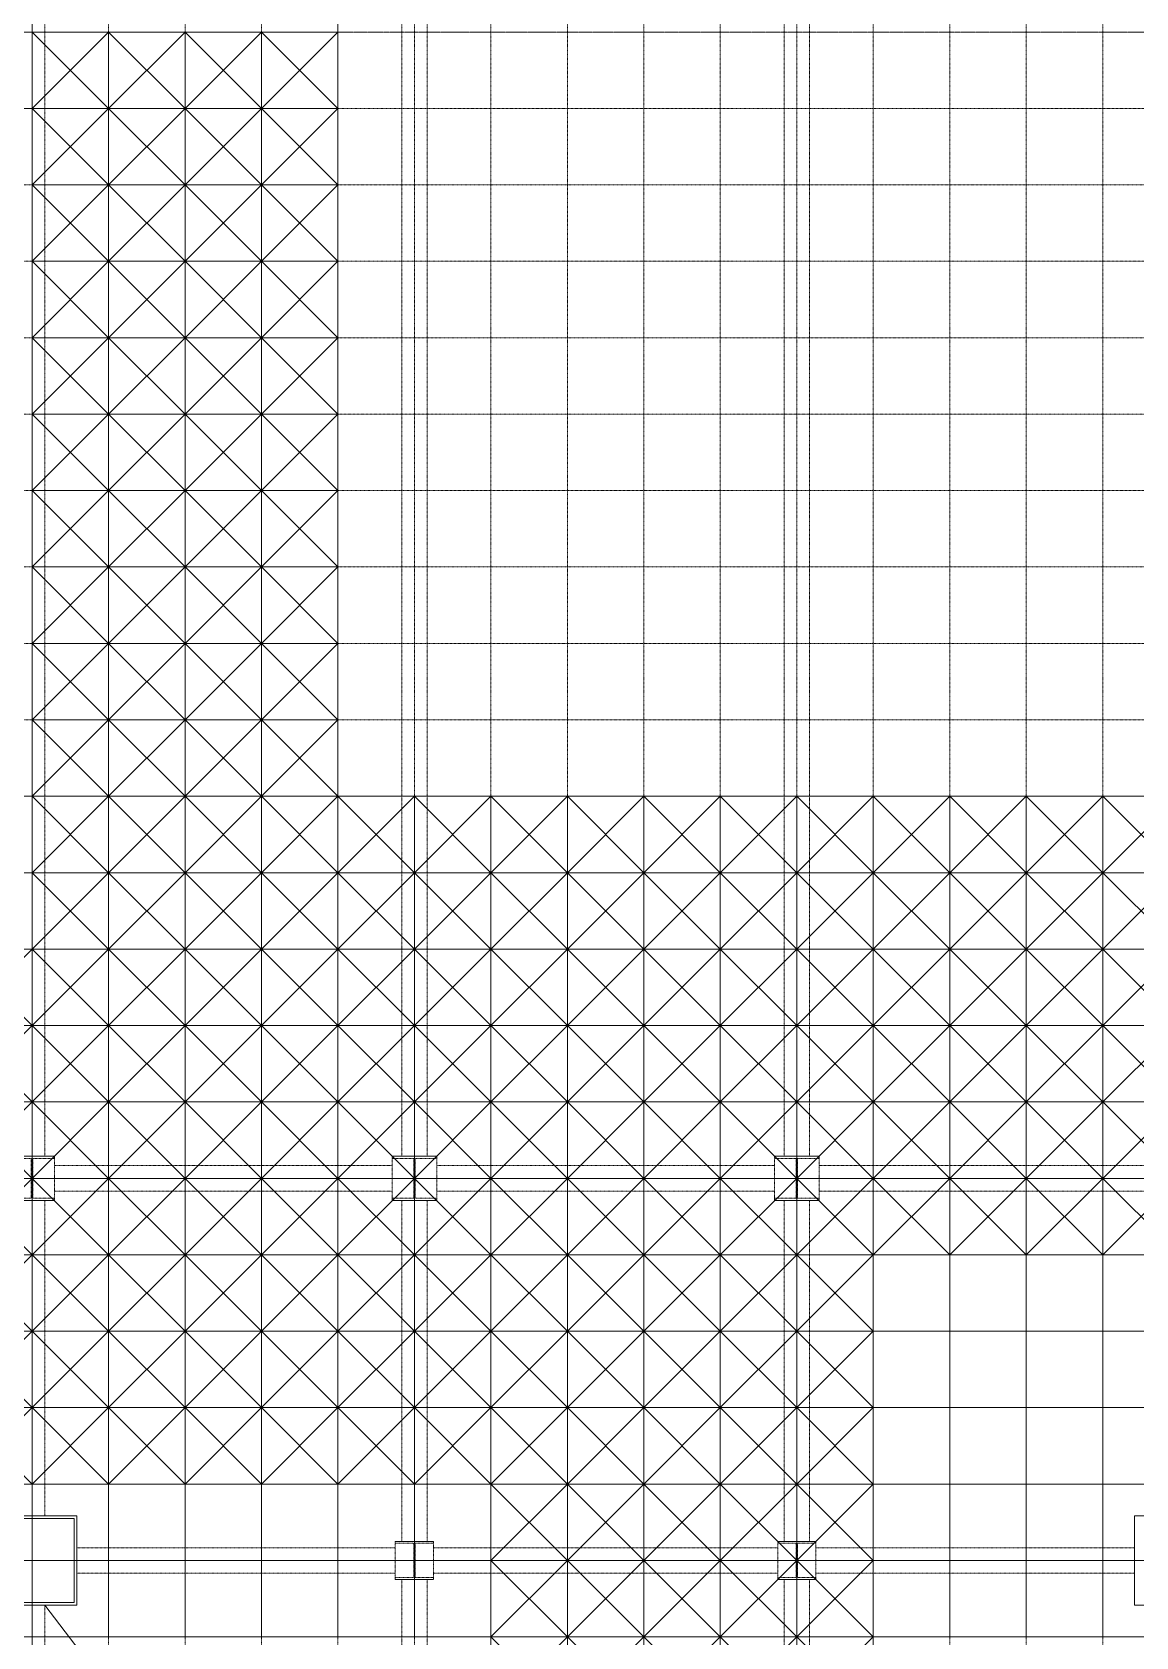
# Model space of a CAD drawing. Extents: x 73996 to 686888, y -9729 to 263202.
# Drawn here: x 372926 to 381586, y 198602 to 211202 of the extents above; entities that cross this region are included whole.
import ezdxf

# ---------------------------------------------------------------- set-up
doc = ezdxf.new("R2010")
doc.units = 0
doc.header["$LTSCALE"] = 20
doc.linetypes.add('Data Center Layout_L20$0$CENTER', pattern=[2, 1.25, -0.25, 0.25, -0.25])
doc.linetypes.add('Data Center Layout_L20$0$DOTK1', pattern=[0.1, 0.05, -0.05])
for name, color, linetype, lineweight in [('Data Center Layout_L20$0$$ALDG', 252, 'Data Center Layout_L20$0$DOTK1', 0), ('Data Center Layout_L20$0$$ALDG-P', 252, 'Continuous', 0), ('Data Center Layout_L20$0$$AREA-RC', 252, 'Continuous', 0), ('Data Center Layout_L20$0$$OOBIKI', 252, 'Data Center Layout_L20$0$DOTK1', 0), ('Data Center Layout_L20$0$ARC', 252, 'Continuous', 0), ('Data Center Layout_L20$0$H-SIN', 252, 'Data Center Layout_L20$0$CENTER', 9), ('Data Center Layout_L20$0$HOJO1', 252, 'Continuous', 0)]:
    doc.layers.add(name, color=color, linetype=linetype, lineweight=lineweight)

# ---------------------------------------------------------------- blocks, each defined once
blk = doc.blocks.new('Data Center Layout_L20$0$BLANK')
blk.add_lwpolyline([(0, 0), (600, 0), (600, 600), (0, 600)], close=True)
blk = doc.blocks.new('Data Center Layout_L20$0$AGV')
for p, q in [((0, 600), (600, 0)), ((600, 600), (0, 0))]:
    blk.add_line(p, q)
blk.add_lwpolyline([(0, 0), (600, 0), (600, 600), (0, 600)], close=True)
blk = doc.blocks.new('Data Center Layout_L20$0$A$C80dc7663')
at = {"layer": 'Data Center Layout_L20$0$$ALDG'}
for p, q in [((414940.24, 183095.59), (414940.24, 166395.59)), ((415540.24, 183095.59), (415540.24, 148995.59)), ((416140.24, 183095.59), (416140.24, 148995.59)), ((416740.24, 183095.59), (416740.24, 148995.59)), ((417340.24, 183095.59), (417340.24, 148995.59)), ((417940.24, 183095.59), (417940.24, 148995.59)), ((418540.24, 183095.59), (418540.24, 148995.59)), ((419140.24, 183095.59), (419140.24, 148995.59)), ((419740.24, 183095.59), (419740.24, 148995.59)), ((420340.24, 183095.59), (420340.24, 148995.59)), ((420940.24, 183095.59), (420940.24, 148995.59)), ((421540.24, 183095.59), (421540.24, 148995.59)), ((422140.24, 183095.59), (422140.24, 148995.59)), ((422740.24, 183095.59), (422740.24, 148995.59)), ((423340.24, 183095.59), (423340.24, 148995.59)), ((334590.24, 178045.59), (531290.24, 178045.59)), ((334590.24, 177445.59), (531290.24, 177445.59)), ((531290.24, 176845.59), (334590.24, 176845.59)), ((334590.24, 176245.59), (531290.24, 176245.59)), ((531290.24, 175645.59), (334590.24, 175645.59)), ((531290.24, 175045.59), (334590.24, 175045.59)), ((334590.24, 174445.59), (531290.24, 174445.59)), ((531290.24, 173845.59), (334590.24, 173845.59)), ((334590.24, 173245.59), (531290.24, 173245.59)), ((334590.24, 172645.59), (531290.24, 172645.59)), ((334590.24, 172045.59), (531290.24, 172045.59)), ((531290.24, 171445.59), (334590.24, 171445.59)), ((334590.24, 170845.59), (531290.24, 170845.59)), ((531290.24, 170245.59), (334590.24, 170245.59)), ((334590.24, 169645.59), (531290.24, 169645.59)), ((531290.24, 169045.59), (334590.24, 169045.59)), ((334590.24, 168445.59), (531290.24, 168445.59)), ((531290.24, 167845.59), (334590.24, 167845.59)), ((334590.24, 167245.59), (531290.24, 167245.59)), ((531290.24, 166645.59), (334590.24, 166645.59)), ((415290.24, 166045.59), (423590.24, 166045.59)), ((414940.24, 165695.59), (414940.24, 148995.59))]:
    blk.add_line(p, q, dxfattribs=at)
at = {"layer": 'Data Center Layout_L20$0$$ALDG-P'}
for points in [[(405940.24, 172045.59), (414940.24, 172045.59), (414940.24, 181045.59), (405940.24, 181045.59)], [(421540.24, 151045.59), (421540.24, 165445.59), (428140.24, 165445.59), (428140.24, 154045.59), (431740.24, 154045.59), (431740.24, 165445.59), (439540.24, 165445.59), (439540.24, 151045.59)]]:
    blk.add_lwpolyline(points, close=True, dxfattribs=at)
at = {"layer": 'Data Center Layout_L20$0$$AREA-RC'}
blk.add_lwpolyline([(486940.24, 181045.59), (423940.24, 181045.59), (423940.24, 172045.59), (417340.24, 172045.59), (417340.24, 181045.59), (405940.24, 181045.59), (405940.24, 183145.59), (424490.24, 183145.59), (424490.24, 184203.59), (426590.24, 184203.59), (426590.24, 182515.59), (433390.24, 182515.59), (433390.24, 183145.59), (478490.24, 183145.59)], dxfattribs=at)
at = {"layer": 'Data Center Layout_L20$0$$OOBIKI'}
for p, q in [((415040.24, 169220.59), (415040.24, 179670.59)), ((417840.24, 169220.59), (417840.24, 179670.59)), ((418040.24, 169220.59), (418040.24, 179670.59)), ((420840.24, 169220.59), (420840.24, 179670.59)), ((421040.24, 169220.59), (421040.24, 179670.59)), ((415115.24, 169145.59), (417765.24, 169145.59)), ((418115.24, 169145.59), (420765.24, 169145.59)), ((421115.24, 169145.59), (423765.24, 169145.59)), ((415040.24, 166395.59), (415040.24, 168870.59)), ((415115.24, 168945.59), (417765.24, 168945.59)), ((417840.24, 166195.59), (417840.24, 168870.59)), ((418040.24, 166195.59), (418040.24, 168870.59)), ((418115.24, 168945.59), (420765.24, 168945.59)), ((420840.24, 166195.59), (420840.24, 168870.59)), ((421040.24, 166195.59), (421040.24, 168870.59)), ((421115.24, 168945.59), (423765.24, 168945.59)), ((415290.24, 166145.59), (417790.24, 166145.59)), ((418090.24, 166145.59), (420790.24, 166145.59)), ((421090.24, 166145.59), (423590.24, 166145.59)), ((415290.24, 165945.59), (417790.24, 165945.59)), ((418090.24, 165945.59), (420790.24, 165945.59)), ((421090.24, 165945.59), (423590.24, 165945.59)), ((417840.24, 160195.59), (417840.24, 165895.59)), ((418040.24, 160195.59), (418040.24, 165895.59)), ((420840.24, 160195.59), (420840.24, 165895.59)), ((421040.24, 160195.59), (421040.24, 165895.59)), ((415040.24, 160195.59), (415040.24, 165695.59))]:
    blk.add_line(p, q, dxfattribs=at)
at = {"layer": 'Data Center Layout_L20$0$$OOBIKI', "linetype": 'Data Center Layout_L20$0$DOTK1'}
for points in [[(414765.24, 169220.59), (415115.24, 169220.59), (415115.24, 169201.59), (414946.24, 169201.59), (414946.24, 168889.59), (415115.24, 168889.59), (415115.24, 168870.59), (414765.24, 168870.59), (414765.24, 168889.59), (414934.24, 168889.59), (414934.24, 169201.59), (414765.24, 169201.59)], [(417765.24, 169220.59), (418115.24, 169220.59), (418115.24, 169201.59), (417946.24, 169201.59), (417946.24, 168889.59), (418115.24, 168889.59), (418115.24, 168870.59), (417765.24, 168870.59), (417765.24, 168889.59), (417934.24, 168889.59), (417934.24, 169201.59), (417765.24, 169201.59)], [(420765.24, 169220.59), (421115.24, 169220.59), (421115.24, 169201.59), (420946.24, 169201.59), (420946.24, 168889.59), (421115.24, 168889.59), (421115.24, 168870.59), (420765.24, 168870.59), (420765.24, 168889.59), (420934.24, 168889.59), (420934.24, 169201.59), (420765.24, 169201.59)], [(417790.24, 166195.59), (418090.24, 166195.59), (418090.24, 166180.59), (417945.24, 166180.59), (417945.24, 165910.59), (418090.24, 165910.59), (418090.24, 165895.59), (417790.24, 165895.59), (417790.24, 165910.59), (417935.24, 165910.59), (417935.24, 166180.59), (417790.24, 166180.59)], [(420790.24, 166195.59), (421090.24, 166195.59), (421090.24, 166180.59), (420945.24, 166180.59), (420945.24, 165910.59), (421090.24, 165910.59), (421090.24, 165895.59), (420790.24, 165895.59), (420790.24, 165910.59), (420935.24, 165910.59), (420935.24, 166180.59), (420790.24, 166180.59)]]:
    blk.add_lwpolyline(points, close=True, dxfattribs=at)
at = {"layer": 'Data Center Layout_L20$0$$OOBIKI'}
for points in [[(414765.24, 168870.59), (415115.24, 168870.59), (415115.24, 169220.59), (414765.24, 169220.59)], [(417765.24, 168870.59), (418115.24, 168870.59), (418115.24, 169220.59), (417765.24, 169220.59)], [(420765.24, 168870.59), (421115.24, 168870.59), (421115.24, 169220.59), (420765.24, 169220.59)], [(417790.24, 165895.59), (418090.24, 165895.59), (418090.24, 166195.59), (417790.24, 166195.59)], [(420790.24, 165895.59), (421090.24, 165895.59), (421090.24, 166195.59), (420790.24, 166195.59)]]:
    blk.add_lwpolyline(points, close=True, dxfattribs=at)
at = {"layer": 'Data Center Layout_L20$0$ARC'}
for points in [[(414590.24, 165695.59), (414590.24, 166395.59), (415290.24, 166395.59), (415290.24, 165695.59)], [(414610.24, 165715.59), (414610.24, 166375.59), (415270.24, 166375.59), (415270.24, 165715.59)], [(423590.24, 165695.59), (423590.24, 166395.59), (424290.24, 166395.59), (424290.24, 165695.59)]]:
    blk.add_lwpolyline(points, close=True, dxfattribs=at)
at = {"layer": 'Data Center Layout_L20$0$H-SIN'}
for p, q in [((414940.24, 124521.53), (414940.24, 230045.59)), ((294307.41, 178045.59), (588940.24, 178045.59)), ((294307.41, 172045.59), (588940.24, 172045.59)), ((294307.41, 166045.59), (588940.24, 166045.59))]:
    blk.add_line(p, q, dxfattribs=at)
at = {"layer": 'Data Center Layout_L20$0$HOJO1'}
blk.add_line((415040.24, 165695.59), (423840.24, 154145.59), dxfattribs=at)
at = {"layer": 'Data Center Layout_L20$0$$ALDG-P'}
for name, p in [('Data Center Layout_L20$0$BLANK', (414340.24, 177445.59)), ('Data Center Layout_L20$0$AGV', (414940.24, 177445.59)), ('Data Center Layout_L20$0$AGV', (415540.24, 177445.59)), ('Data Center Layout_L20$0$AGV', (416140.24, 177445.59)), ('Data Center Layout_L20$0$AGV', (416740.24, 177445.59)), ('Data Center Layout_L20$0$AGV', (414940.24, 176845.59)), ('Data Center Layout_L20$0$AGV', (415540.24, 176845.59)), ('Data Center Layout_L20$0$AGV', (416140.24, 176845.59)), ('Data Center Layout_L20$0$AGV', (416740.24, 176845.59)), ('Data Center Layout_L20$0$AGV', (414940.24, 176245.59)), ('Data Center Layout_L20$0$AGV', (415540.24, 176245.59)), ('Data Center Layout_L20$0$AGV', (416140.24, 176245.59)), ('Data Center Layout_L20$0$AGV', (416740.24, 176245.59)), ('Data Center Layout_L20$0$AGV', (414940.24, 175645.59)), ('Data Center Layout_L20$0$AGV', (415540.24, 175645.59)), ('Data Center Layout_L20$0$AGV', (416140.24, 175645.59)), ('Data Center Layout_L20$0$AGV', (416740.24, 175645.59)), ('Data Center Layout_L20$0$AGV', (414940.24, 175045.59)), ('Data Center Layout_L20$0$AGV', (415540.24, 175045.59)), ('Data Center Layout_L20$0$AGV', (416140.24, 175045.59)), ('Data Center Layout_L20$0$AGV', (416740.24, 175045.59)), ('Data Center Layout_L20$0$AGV', (414940.24, 174445.59)), ('Data Center Layout_L20$0$AGV', (415540.24, 174445.59)), ('Data Center Layout_L20$0$AGV', (416140.24, 174445.59)), ('Data Center Layout_L20$0$AGV', (416740.24, 174445.59)), ('Data Center Layout_L20$0$AGV', (414940.24, 173845.59)), ('Data Center Layout_L20$0$AGV', (415540.24, 173845.59)), ('Data Center Layout_L20$0$AGV', (416140.24, 173845.59)), ('Data Center Layout_L20$0$AGV', (416740.24, 173845.59)), ('Data Center Layout_L20$0$AGV', (414940.24, 173245.59)), ('Data Center Layout_L20$0$AGV', (415540.24, 173245.59)), ('Data Center Layout_L20$0$AGV', (416140.24, 173245.59)), ('Data Center Layout_L20$0$AGV', (416740.24, 173245.59)), ('Data Center Layout_L20$0$AGV', (414940.24, 172645.59)), ('Data Center Layout_L20$0$AGV', (415540.24, 172645.59)), ('Data Center Layout_L20$0$AGV', (416140.24, 172645.59)), ('Data Center Layout_L20$0$AGV', (416740.24, 172645.59)), ('Data Center Layout_L20$0$AGV', (414940.24, 172045.59)), ('Data Center Layout_L20$0$AGV', (415540.24, 172045.59)), ('Data Center Layout_L20$0$AGV', (416140.24, 172045.59)), ('Data Center Layout_L20$0$AGV', (416740.24, 172045.59)), ('Data Center Layout_L20$0$BLANK', (414340.24, 171445.59)), ('Data Center Layout_L20$0$AGV', (414940.24, 171445.59)), ('Data Center Layout_L20$0$AGV', (415540.24, 171445.59)), ('Data Center Layout_L20$0$AGV', (416140.24, 171445.59)), ('Data Center Layout_L20$0$AGV', (416740.24, 171445.59)), ('Data Center Layout_L20$0$AGV', (417340.24, 171445.59)), ('Data Center Layout_L20$0$AGV', (417940.24, 171445.59)), ('Data Center Layout_L20$0$AGV', (418540.24, 171445.59)), ('Data Center Layout_L20$0$AGV', (419140.24, 171445.59)), ('Data Center Layout_L20$0$AGV', (419740.24, 171445.59)), ('Data Center Layout_L20$0$AGV', (420340.24, 171445.59)), ('Data Center Layout_L20$0$AGV', (420940.24, 171445.59)), ('Data Center Layout_L20$0$AGV', (421540.24, 171445.59)), ('Data Center Layout_L20$0$AGV', (422140.24, 171445.59)), ('Data Center Layout_L20$0$AGV', (422740.24, 171445.59)), ('Data Center Layout_L20$0$AGV', (423340.24, 171445.59)), ('Data Center Layout_L20$0$BLANK', (414340.24, 170845.59)), ('Data Center Layout_L20$0$AGV', (414940.24, 170845.59)), ('Data Center Layout_L20$0$AGV', (415540.24, 170845.59)), ('Data Center Layout_L20$0$AGV', (416140.24, 170845.59)), ('Data Center Layout_L20$0$AGV', (416740.24, 170845.59)), ('Data Center Layout_L20$0$AGV', (417340.24, 170845.59)), ('Data Center Layout_L20$0$AGV', (417940.24, 170845.59)), ('Data Center Layout_L20$0$AGV', (418540.24, 170845.59)), ('Data Center Layout_L20$0$AGV', (419140.24, 170845.59)), ('Data Center Layout_L20$0$AGV', (419740.24, 170845.59)), ('Data Center Layout_L20$0$AGV', (420340.24, 170845.59)), ('Data Center Layout_L20$0$AGV', (420940.24, 170845.59)), ('Data Center Layout_L20$0$AGV', (421540.24, 170845.59)), ('Data Center Layout_L20$0$AGV', (422140.24, 170845.59)), ('Data Center Layout_L20$0$AGV', (422740.24, 170845.59)), ('Data Center Layout_L20$0$AGV', (423340.24, 170845.59)), ('Data Center Layout_L20$0$AGV', (414340.24, 170245.59)), ('Data Center Layout_L20$0$AGV', (414940.24, 170245.59)), ('Data Center Layout_L20$0$AGV', (415540.24, 170245.59)), ('Data Center Layout_L20$0$AGV', (416140.24, 170245.59)), ('Data Center Layout_L20$0$AGV', (416740.24, 170245.59)), ('Data Center Layout_L20$0$AGV', (417340.24, 170245.59)), ('Data Center Layout_L20$0$AGV', (417940.24, 170245.59)), ('Data Center Layout_L20$0$AGV', (418540.24, 170245.59)), ('Data Center Layout_L20$0$AGV', (419140.24, 170245.59)), ('Data Center Layout_L20$0$AGV', (419740.24, 170245.59)), ('Data Center Layout_L20$0$AGV', (420340.24, 170245.59)), ('Data Center Layout_L20$0$AGV', (420940.24, 170245.59)), ('Data Center Layout_L20$0$AGV', (421540.24, 170245.59)), ('Data Center Layout_L20$0$AGV', (422140.24, 170245.59)), ('Data Center Layout_L20$0$AGV', (422740.24, 170245.59)), ('Data Center Layout_L20$0$AGV', (423340.24, 170245.59)), ('Data Center Layout_L20$0$AGV', (414340.24, 169645.59)), ('Data Center Layout_L20$0$AGV', (414940.24, 169645.59)), ('Data Center Layout_L20$0$AGV', (415540.24, 169645.59)), ('Data Center Layout_L20$0$AGV', (416140.24, 169645.59)), ('Data Center Layout_L20$0$AGV', (416740.24, 169645.59)), ('Data Center Layout_L20$0$AGV', (417340.24, 169645.59)), ('Data Center Layout_L20$0$AGV', (417940.24, 169645.59)), ('Data Center Layout_L20$0$AGV', (418540.24, 169645.59)), ('Data Center Layout_L20$0$AGV', (419140.24, 169645.59)), ('Data Center Layout_L20$0$AGV', (419740.24, 169645.59)), ('Data Center Layout_L20$0$AGV', (420340.24, 169645.59)), ('Data Center Layout_L20$0$AGV', (420940.24, 169645.59)), ('Data Center Layout_L20$0$AGV', (421540.24, 169645.59)), ('Data Center Layout_L20$0$AGV', (422140.24, 169645.59)), ('Data Center Layout_L20$0$AGV', (422740.24, 169645.59)), ('Data Center Layout_L20$0$AGV', (423340.24, 169645.59)), ('Data Center Layout_L20$0$AGV', (414340.24, 169045.59)), ('Data Center Layout_L20$0$AGV', (414940.24, 169045.59)), ('Data Center Layout_L20$0$AGV', (415540.24, 169045.59)), ('Data Center Layout_L20$0$AGV', (416140.24, 169045.59)), ('Data Center Layout_L20$0$AGV', (416740.24, 169045.59)), ('Data Center Layout_L20$0$AGV', (417340.24, 169045.59)), ('Data Center Layout_L20$0$AGV', (417940.24, 169045.59)), ('Data Center Layout_L20$0$AGV', (418540.24, 169045.59)), ('Data Center Layout_L20$0$AGV', (419140.24, 169045.59)), ('Data Center Layout_L20$0$AGV', (419740.24, 169045.59)), ('Data Center Layout_L20$0$AGV', (420340.24, 169045.59)), ('Data Center Layout_L20$0$AGV', (420940.24, 169045.59)), ('Data Center Layout_L20$0$AGV', (421540.24, 169045.59)), ('Data Center Layout_L20$0$AGV', (422140.24, 169045.59)), ('Data Center Layout_L20$0$AGV', (422740.24, 169045.59)), ('Data Center Layout_L20$0$AGV', (423340.24, 169045.59)), ('Data Center Layout_L20$0$AGV', (414340.24, 168445.59)), ('Data Center Layout_L20$0$AGV', (414940.24, 168445.59)), ('Data Center Layout_L20$0$AGV', (415540.24, 168445.59)), ('Data Center Layout_L20$0$AGV', (416140.24, 168445.59)), ('Data Center Layout_L20$0$AGV', (416740.24, 168445.59)), ('Data Center Layout_L20$0$AGV', (417340.24, 168445.59)), ('Data Center Layout_L20$0$AGV', (417940.24, 168445.59)), ('Data Center Layout_L20$0$AGV', (418540.24, 168445.59)), ('Data Center Layout_L20$0$AGV', (419140.24, 168445.59)), ('Data Center Layout_L20$0$AGV', (419740.24, 168445.59)), ('Data Center Layout_L20$0$AGV', (420340.24, 168445.59)), ('Data Center Layout_L20$0$AGV', (420940.24, 168445.59)), ('Data Center Layout_L20$0$AGV', (421540.24, 168445.59)), ('Data Center Layout_L20$0$AGV', (422140.24, 168445.59)), ('Data Center Layout_L20$0$AGV', (422740.24, 168445.59)), ('Data Center Layout_L20$0$AGV', (423340.24, 168445.59)), ('Data Center Layout_L20$0$AGV', (414340.24, 167845.59)), ('Data Center Layout_L20$0$AGV', (414940.24, 167845.59)), ('Data Center Layout_L20$0$AGV', (415540.24, 167845.59)), ('Data Center Layout_L20$0$AGV', (416140.24, 167845.59)), ('Data Center Layout_L20$0$AGV', (416740.24, 167845.59)), ('Data Center Layout_L20$0$AGV', (417340.24, 167845.59)), ('Data Center Layout_L20$0$AGV', (417940.24, 167845.59)), ('Data Center Layout_L20$0$AGV', (418540.24, 167845.59)), ('Data Center Layout_L20$0$AGV', (419140.24, 167845.59)), ('Data Center Layout_L20$0$AGV', (419740.24, 167845.59)), ('Data Center Layout_L20$0$AGV', (420340.24, 167845.59)), ('Data Center Layout_L20$0$AGV', (420940.24, 167845.59)), ('Data Center Layout_L20$0$BLANK', (421540.24, 167845.59)), ('Data Center Layout_L20$0$BLANK', (422140.24, 167845.59)), ('Data Center Layout_L20$0$BLANK', (422740.24, 167845.59)), ('Data Center Layout_L20$0$BLANK', (423340.24, 167845.59)), ('Data Center Layout_L20$0$AGV', (414340.24, 167245.59)), ('Data Center Layout_L20$0$AGV', (414940.24, 167245.59)), ('Data Center Layout_L20$0$AGV', (415540.24, 167245.59)), ('Data Center Layout_L20$0$AGV', (416140.24, 167245.59)), ('Data Center Layout_L20$0$AGV', (416740.24, 167245.59)), ('Data Center Layout_L20$0$AGV', (417340.24, 167245.59)), ('Data Center Layout_L20$0$AGV', (417940.24, 167245.59)), ('Data Center Layout_L20$0$AGV', (418540.24, 167245.59)), ('Data Center Layout_L20$0$AGV', (419140.24, 167245.59)), ('Data Center Layout_L20$0$AGV', (419740.24, 167245.59)), ('Data Center Layout_L20$0$AGV', (420340.24, 167245.59)), ('Data Center Layout_L20$0$AGV', (420940.24, 167245.59)), ('Data Center Layout_L20$0$BLANK', (421540.24, 167245.59)), ('Data Center Layout_L20$0$BLANK', (422140.24, 167245.59)), ('Data Center Layout_L20$0$BLANK', (422740.24, 167245.59)), ('Data Center Layout_L20$0$BLANK', (423340.24, 167245.59)), ('Data Center Layout_L20$0$AGV', (414340.24, 166645.59)), ('Data Center Layout_L20$0$AGV', (414940.24, 166645.59)), ('Data Center Layout_L20$0$AGV', (415540.24, 166645.59)), ('Data Center Layout_L20$0$AGV', (416140.24, 166645.59)), ('Data Center Layout_L20$0$AGV', (416740.24, 166645.59)), ('Data Center Layout_L20$0$AGV', (417340.24, 166645.59)), ('Data Center Layout_L20$0$AGV', (417940.24, 166645.59)), ('Data Center Layout_L20$0$AGV', (418540.24, 166645.59)), ('Data Center Layout_L20$0$AGV', (419140.24, 166645.59)), ('Data Center Layout_L20$0$AGV', (419740.24, 166645.59)), ('Data Center Layout_L20$0$AGV', (420340.24, 166645.59)), ('Data Center Layout_L20$0$AGV', (420940.24, 166645.59)), ('Data Center Layout_L20$0$BLANK', (421540.24, 166645.59)), ('Data Center Layout_L20$0$BLANK', (422140.24, 166645.59)), ('Data Center Layout_L20$0$BLANK', (422740.24, 166645.59)), ('Data Center Layout_L20$0$BLANK', (423340.24, 166645.59)), ('Data Center Layout_L20$0$BLANK', (414340.24, 166045.59)), ('Data Center Layout_L20$0$BLANK', (414940.24, 166045.59)), ('Data Center Layout_L20$0$BLANK', (415540.24, 166045.59)), ('Data Center Layout_L20$0$BLANK', (416140.24, 166045.59)), ('Data Center Layout_L20$0$BLANK', (416740.24, 166045.59)), ('Data Center Layout_L20$0$BLANK', (417340.24, 166045.59)), ('Data Center Layout_L20$0$BLANK', (417940.24, 166045.59)), ('Data Center Layout_L20$0$AGV', (418540.24, 166045.59)), ('Data Center Layout_L20$0$AGV', (419140.24, 166045.59)), ('Data Center Layout_L20$0$AGV', (419740.24, 166045.59)), ('Data Center Layout_L20$0$AGV', (420340.24, 166045.59)), ('Data Center Layout_L20$0$AGV', (420940.24, 166045.59)), ('Data Center Layout_L20$0$BLANK', (421540.24, 166045.59)), ('Data Center Layout_L20$0$BLANK', (422140.24, 166045.59)), ('Data Center Layout_L20$0$BLANK', (422740.24, 166045.59)), ('Data Center Layout_L20$0$BLANK', (423340.24, 166045.59)), ('Data Center Layout_L20$0$BLANK', (414340.24, 165445.59)), ('Data Center Layout_L20$0$BLANK', (414940.24, 165445.59)), ('Data Center Layout_L20$0$BLANK', (415540.24, 165445.59)), ('Data Center Layout_L20$0$BLANK', (416140.24, 165445.59)), ('Data Center Layout_L20$0$BLANK', (416740.24, 165445.59)), ('Data Center Layout_L20$0$BLANK', (417340.24, 165445.59)), ('Data Center Layout_L20$0$BLANK', (417940.24, 165445.59)), ('Data Center Layout_L20$0$AGV', (418540.24, 165445.59)), ('Data Center Layout_L20$0$AGV', (419140.24, 165445.59)), ('Data Center Layout_L20$0$AGV', (419740.24, 165445.59)), ('Data Center Layout_L20$0$AGV', (420340.24, 165445.59)), ('Data Center Layout_L20$0$AGV', (420940.24, 165445.59)), ('Data Center Layout_L20$0$BLANK', (421540.24, 165445.59)), ('Data Center Layout_L20$0$BLANK', (422140.24, 165445.59)), ('Data Center Layout_L20$0$BLANK', (422740.24, 165445.59)), ('Data Center Layout_L20$0$BLANK', (423340.24, 165445.59)), ('Data Center Layout_L20$0$AGV', (418540.24, 164845.59)), ('Data Center Layout_L20$0$AGV', (419140.24, 164845.59)), ('Data Center Layout_L20$0$AGV', (419740.24, 164845.59)), ('Data Center Layout_L20$0$AGV', (420340.24, 164845.59)), ('Data Center Layout_L20$0$AGV', (420940.24, 164845.59))]:
    blk.add_blockref(name, p, dxfattribs=at)
blk = doc.blocks.new('Data Center Layout_L20')
blk.add_blockref('Data Center Layout_L20$0$A$C80dc7663', (-42015, 33157))

msp = doc.modelspace()

# ---------------------------------------------------------------- block references
msp.add_blockref('Data Center Layout_L20', (0, 0))

doc.saveas('drawing.dxf')
